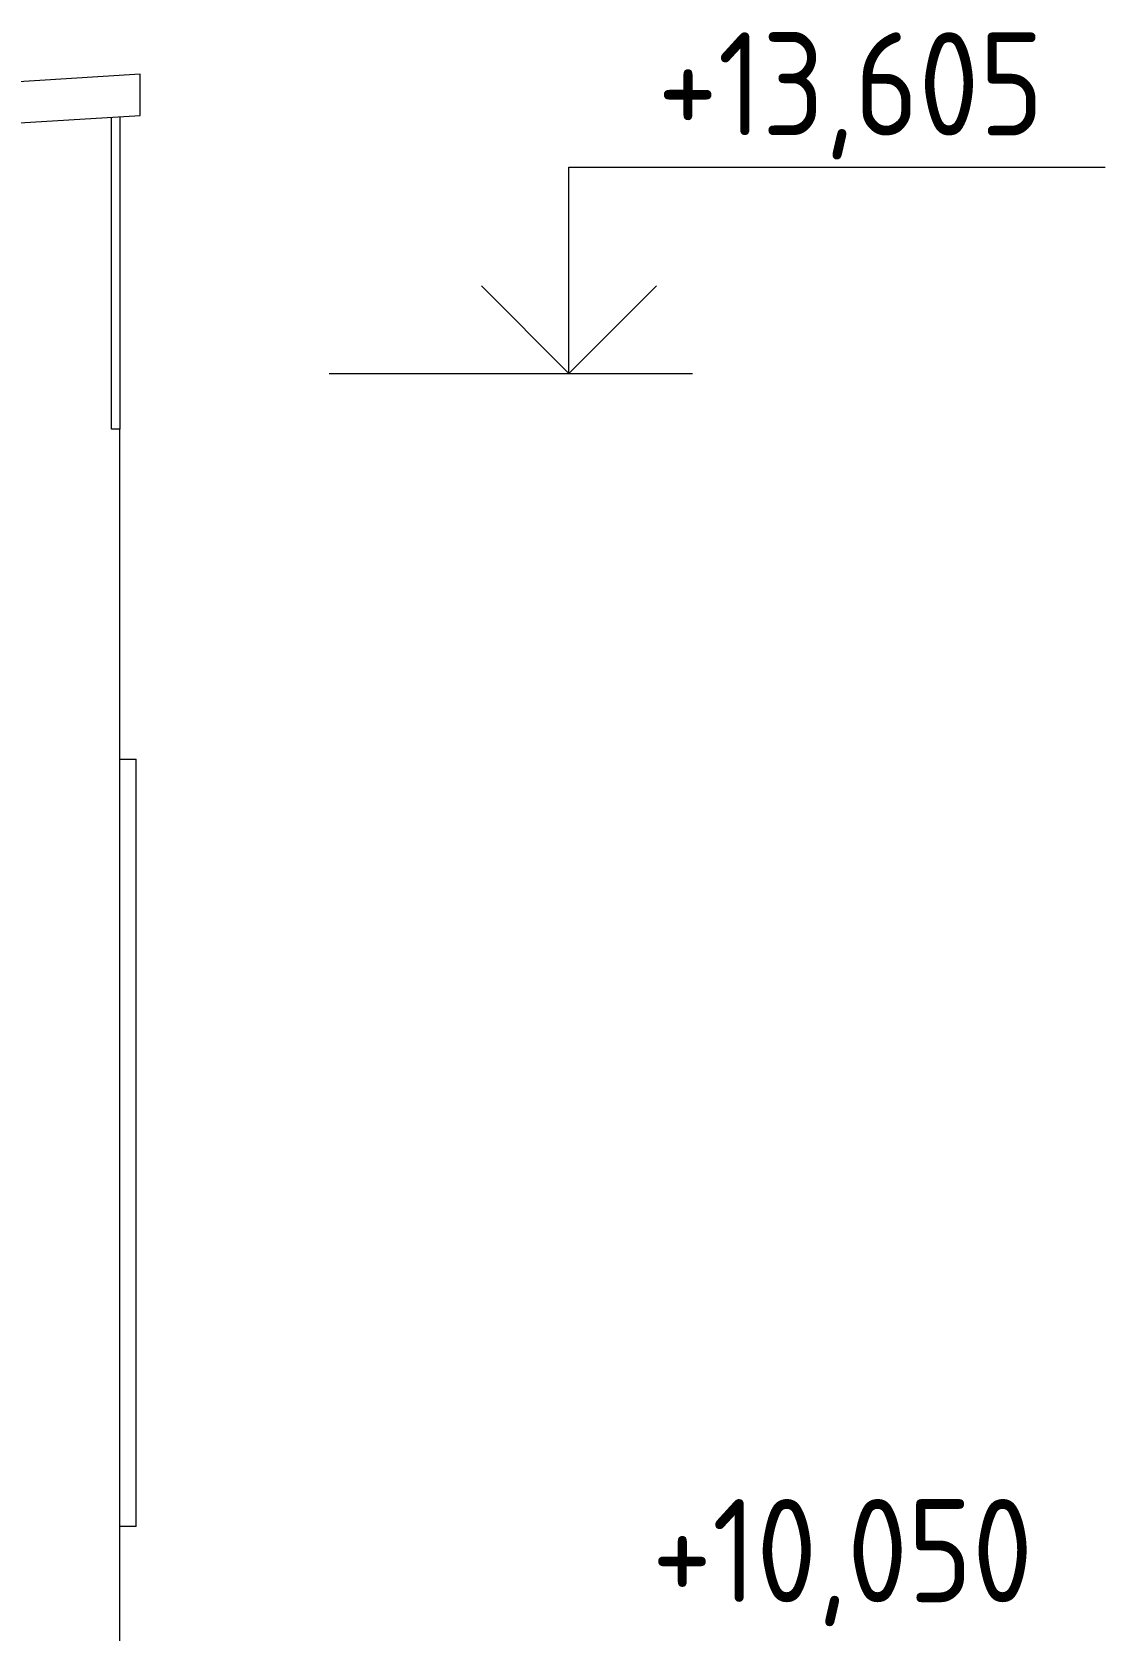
# Model space of a CAD drawing. Header units: millimetres. Extents: x -515342 to 330399, y -224905 to 507333.
# Drawn here: x 183026 to 185628, y 12627 to 16500 of the extents above; entities that cross this region are included whole.
import ezdxf

# ---------------------------------------------------------------- set-up
doc = ezdxf.new("R2010")
doc.units = ezdxf.units.MM
doc.layers.get('0').update_dxf_attribs({"lineweight": 0})
for name, color, linetype, lineweight in [('Аннотация', 7, 'Continuous', 0), ('Витраж', 7, 'Continuous', 0), ('Линии', 7, 'Continuous', 0), ('Обобщенные модели', 7, 'Continuous', 0), ('Отметки', 7, 'Continuous', 0), ('Стены внутренние', 7, 'Continuous', 0)]:
    doc.layers.add(name, color=color, linetype=linetype, lineweight=lineweight)
doc.styles.add('GOST Common_1', font='', dxfattribs={"width": 0.9, "height": 250})
doc.styles.get('GOST Common_1').set_extended_font_data('GOST Common')

# ---------------------------------------------------------------- blocks, each defined once
blk = doc.blocks.new('Прямоугольный импост - АР_Откос_Металлический_50х330 Белый Левый-9898760-О_АР_Эскиз_Фасад 12-1 копия 1')
at = {"layer": 'Витраж'}
for p, q in [((475, 2620), (515, 2620)), ((515, 760), (515, 2620)), ((515, 760), (475, 760))]:
    blk.add_line(p, q, dxfattribs=at)
blk = doc.blocks.new('СД_Люблино_Фасады_rvt-1-О_АР_Эскиз_Фасад 12-1 копия 1')
at = {"layer": 'Стены внутренние'}
for p, q in [((455, 13470), (455, 14225.7)), ((475, 14226.9), (475, 13470)), ((475, 13470), (455, 13470)), ((475, 200), (475, 13470))]:
    blk.add_line(p, q, dxfattribs=at)
at = {"layer": 'Витраж', "lineweight": 9}
blk.add_blockref('Прямоугольный импост - АР_Откос_Металлический_50х330 Белый Левый-9898760-О_АР_Эскиз_Фасад 12-1 копия 1', (0, 10050), dxfattribs=at)
blk = doc.blocks.new('Заглушка для парапетного отлива - Заглушка для парапетного отлива-9810502-О_АР_Эскиз_Фасад 12-1 копия 1')
at = {"layer": 'Обобщенные модели'}
for p, q in [((525, 14330), (-375, 14275)), ((525, 14230), (525, 14330)), ((-375, 14275), (-375, 14175)), ((-375, 14175), (525, 14230))]:
    blk.add_line(p, q, dxfattribs=at)
blk = doc.blocks.new('Высотные отметки - Стрелка вверх-5091-О_АР_Эскиз_Фасад 12-1 копия 1')
at = {"layer": 'Аннотация'}
for p, q in [((-52632.9, -500), (-53932.9, -500)), ((-52632.9, -1000), (-52632.9, -500)), ((-52632.9, -1000), (-52845.1, -787.8)), ((-52632.9, -1000), (-52420.8, -787.8)), ((-52332.9, -1000), (-52932.9, -1000))]:
    blk.add_line(p, q, dxfattribs=at)

msp = doc.modelspace()

# ---------------------------------------------------------------- linework, layer by layer
at = {"layer": 'Линии'}
msp.add_line((183746.3864, 15672.7355), (184146.3864, 15672.7355), dxfattribs=at)
at = {"layer": 'Отметки'}
msp.add_line((184146.3864, 15672.7355), (184328.1838, 15672.7355), dxfattribs=at)

# ---------------------------------------------------------------- block references
msp.add_blockref('СД_Люблино_Фасады_rvt-1-О_АР_Эскиз_Фасад 12-1 копия 1', (182763.6864, 2067.7355))
at = {"layer": 'Обобщенные модели'}
msp.add_blockref('Заглушка для парапетного отлива - Заглушка для парапетного отлива-9810502-О_АР_Эскиз_Фасад 12-1 копия 1', (182763.6864, 2067.7355), dxfattribs=at)
at = {"layer": 'Отметки', "extrusion": (0, 0, -1)}
msp.add_blockref('Высотные отметки - Стрелка вверх-5091-О_АР_Эскиз_Фасад 12-1 копия 1', (-131695.2409, 16672.6928), dxfattribs=at)

# ---------------------------------------------------------------- texts
at = {"layer": 'Отметки', "char_height": 250, "width": 1164.590943, "attachment_point": 1, "line_spacing_factor": 1.022761, "style": 'GOST Common_1'}
for s, insert in [('+13,605', (184542.9375, 16499.4426)), ('+10,050', (184529.23, 12944.4426))]:
    msp.add_mtext(s, dxfattribs=dict(at, insert=insert))

doc.saveas('drawing.dxf')
